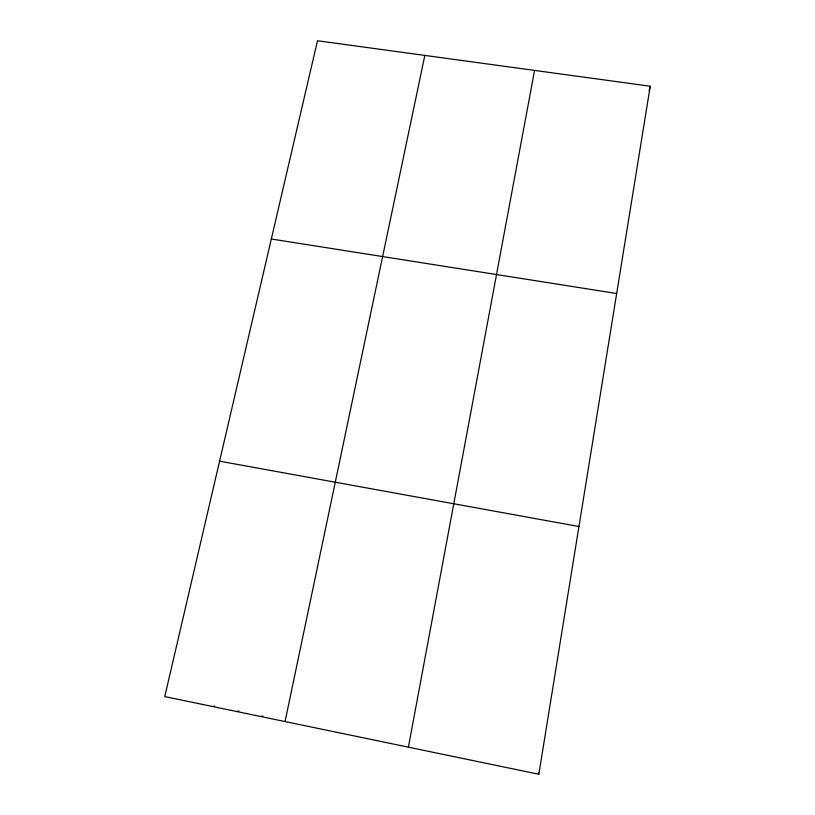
<?xml version="1.0" encoding="UTF-8"?>
<svg xmlns="http://www.w3.org/2000/svg" width="815" height="815" viewBox="0 0 815 815"><rect width="100%" height="100%" fill="white"/><g stroke="black" fill="none" stroke-linecap="round" stroke-linejoin="round"><path stroke-width="1.22" d="M538.837 774.25L650.238 86.217L317.493 40.75L164.762 696.591L538.837 774.25L538.389 772.518M408.397 747.172L534.569 70.416M285.046 721.56L424.829 55.42M649.127 90.699L650.238 86.217M260.749 716.517L262.909 716.008M236.574 711.495L238.938 711.037M212.511 706.503L214.651 706.157M271.324 238.999L616.67 293.512M219.592 461.178L578.945 526.531"/></g></svg>
